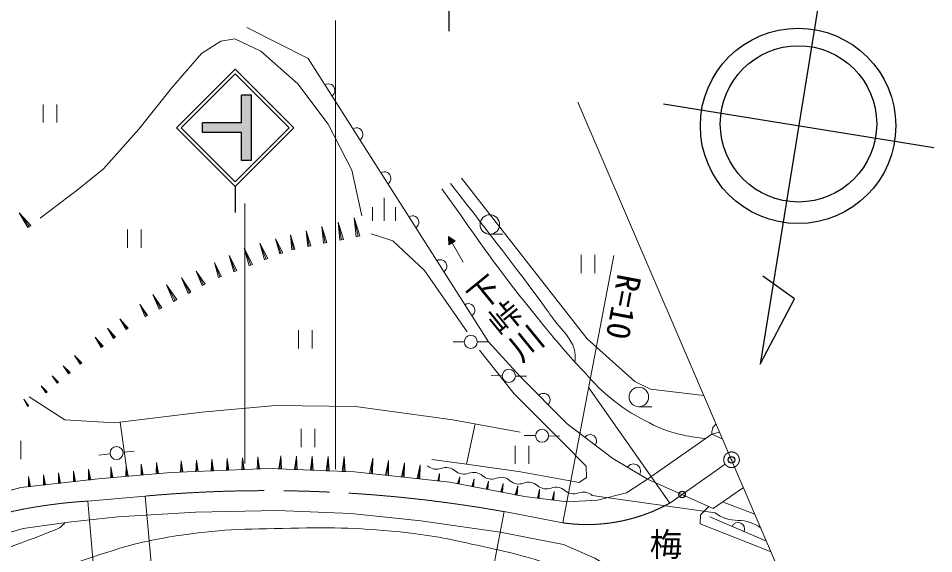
# Model space of a CAD drawing. Units: millimetres, scale not verified. Extents: x 40000 to 680000, y 20000 to 380000.
# Drawn here: x 501926 to 572171, y 299832 to 340937 of the extents above; entities that cross this region are included whole.
import ezdxf
from ezdxf.enums import TextEntityAlignment as Align

# ---------------------------------------------------------------- set-up
doc = ezdxf.new("R2010")
doc.units = ezdxf.units.MM
doc.header["$LTSCALE"] = 1000
doc.header["$PDMODE"] = 32
doc.header["$PDSIZE"] = 500
doc.linetypes.add('CHAIN', pattern=[18.5, 12, -1.5, 3.5, -1.5])
for name, color, linetype, lineweight in [('M-BGD', 7, 'Continuous', 13), ('M-BMK', 2, 'CHAIN', 13), ('M-STR-HTXT', 7, 'Continuous', 13), ('M-STR-STR1', 1, 'Continuous', 13), ('M-STR-STRC', 7, 'Continuous', 25)]:
    doc.layers.add(name, color=color, linetype=linetype, lineweight=lineweight)
doc.layers.add('M-BMK-HTXT', color=7, linetype='Continuous')
doc.layers.add('M-OTRS', color=6, linetype='Continuous')
doc.styles.add('@ＭＳ ゴシック', font='')
doc.styles.add('ＭＳ ゴシック', font='')
doc.styles.get('@ＭＳ ゴシック').set_extended_font_data('@MS Gothic')
doc.styles.get('ＭＳ ゴシック').set_extended_font_data('MS Gothic')

msp = doc.modelspace()

# ---------------------------------------------------------------- hatches: boundary and pattern name
at = {"layer": 'M-STR-STRC'}
msp.add_hatch(color=256, dxfattribs=at).paths.add_polyline_path([(516064, 332907), (519064, 332907), (519064, 335032), (519814, 335032), (519814, 330032), (519064, 330032), (519064, 332157), (516064, 332157)])

# ---------------------------------------------------------------- linework, layer by layer
at = {"layer": 'M-BGD'}
for p, q in [((503838, 334327), (503838, 332927)), ((504888, 334327), (504888, 332927)), ((529989, 325399), (529989, 327149)), ((502770, 324961), (501983, 326005)), ((502875, 325040), (501983, 326005)), ((502666, 324882), (501983, 326005)), ((529114, 325399), (529114, 326449)), ((530864, 325399), (530864, 326449)), ((526734, 323940), (526463, 325283)), ((526868, 323967), (526463, 325283)), ((526599, 323913), (526463, 325283)), ((527998, 324195), (527712, 325617)), ((528140, 324224), (527712, 325617)), ((527856, 324166), (527712, 325617)), ((502875, 325040), (502666, 324882)), ((510298, 324720), (510298, 323320)), ((511348, 324720), (511348, 323320)), ((524252, 323440), (524013, 324627)), ((524370, 323464), (524013, 324627)), ((524133, 323416), (524013, 324627)), ((525485, 323688), (525230, 324953)), ((525611, 323714), (525230, 324953)), ((525358, 323663), (525230, 324953)), ((522106, 322891), (521675, 324002)), ((522217, 322934), (521675, 324002)), ((521994, 322848), (521675, 324002)), ((523034, 323195), (522810, 324306)), ((523145, 323217), (522810, 324306)), ((522923, 323172), (522810, 324306)), ((526868, 323967), (526599, 323913)), ((528140, 324224), (527856, 324166)), ((534967, 323547), (534928, 324180)), ((534928, 324180), (535458, 323832)), ((534931, 324138), (535196, 323680)), ((534936, 324054), (535164, 323661)), ((534941, 323969), (535131, 323642)), ((534947, 323885), (535098, 323623)), ((534964, 324157), (535229, 323699)), ((535458, 323832), (534967, 323547)), ((535034, 324110), (535262, 323718)), ((535105, 324064), (535294, 323737)), ((535175, 324018), (535327, 323756)), ((535246, 323971), (535360, 323775)), ((535317, 323925), (535393, 323794)), ((535387, 323878), (535425, 323813)), ((538109, 324353), (539109, 324353)), ((519771, 321986), (519270, 323278)), ((519900, 322036), (519270, 323278)), ((519642, 321936), (519270, 323278)), ((520951, 322443), (520472, 323680)), ((521075, 322491), (520472, 323680)), ((520827, 322395), (520472, 323680)), ((523145, 323217), (522923, 323172)), ((524370, 323464), (524133, 323416)), ((525611, 323714), (525358, 323663)), ((534952, 323801), (535066, 323604)), ((534957, 323716), (535033, 323585)), ((534962, 323632), (535000, 323566)), ((536066, 322218), (535213, 323690)), ((518580, 321524), (518112, 322733)), ((518701, 321571), (518112, 322733)), ((518460, 321478), (518112, 322733)), ((521075, 322491), (520827, 322395)), ((522217, 322934), (521994, 322848)), ((545118, 322766), (545118, 321366)), ((546168, 322766), (546168, 321366)), ((517406, 321069), (516970, 322195)), ((517519, 321113), (516970, 322195)), ((517294, 321026), (516970, 322195)), ((519900, 322036), (519642, 321936)), ((516149, 320477), (515567, 321535)), ((516255, 320535), (515567, 321535)), ((516043, 320419), (515567, 321535)), ((517519, 321113), (517294, 321026)), ((518701, 321571), (518460, 321478)), ((513960, 319272), (513301, 320469)), ((514079, 319338), (513301, 320469)), ((513840, 319206), (513301, 320469)), ((515061, 319878), (514441, 321005)), ((515174, 319940), (514441, 321005)), ((514949, 319816), (514441, 321005)), ((516255, 320535), (516043, 320419)), ((512844, 318659), (512249, 319741)), ((512952, 318718), (512249, 319741)), ((512736, 318599), (512249, 319741)), ((515174, 319940), (514949, 319816)), ((511752, 318057), (511239, 318989)), ((511845, 318109), (511239, 318989)), ((511659, 318006), (511239, 318989)), ((514079, 319338), (513840, 319206)), ((512952, 318718), (512736, 318599)), ((510279, 317103), (509729, 317864)), ((510355, 317158), (509729, 317864)), ((510203, 317049), (509729, 317864)), ((511845, 318109), (511659, 318006)), ((509317, 316408), (508777, 317154)), ((509391, 316462), (508777, 317154)), ((509242, 316354), (508777, 317154)), ((510355, 317158), (510203, 317049)), ((523436, 316986), (523436, 315586)), ((524486, 316986), (524486, 315586)), ((508357, 315714), (507827, 316446)), ((508430, 315767), (507827, 316446)), ((508284, 315661), (507827, 316446)), ((509391, 316462), (509242, 316354)), ((508430, 315767), (508284, 315661)), ((535284, 316091), (536150, 316091)), ((537150, 316091), (538015, 316091)), ((506729, 314442), (506229, 315036)), ((506789, 314492), (506229, 315036)), ((506670, 314392), (506229, 315036)), ((505846, 313697), (505373, 314258)), ((505902, 313745), (505373, 314258)), ((505790, 313650), (505373, 314258)), ((506789, 314492), (506670, 314392)), ((504969, 312958), (504524, 313487)), ((505022, 313003), (504524, 313487)), ((504916, 312914), (504524, 313487)), ((505902, 313745), (505790, 313650)), ((538204, 313506), (539069, 313491)), ((540069, 313474), (540934, 313459)), ((504099, 312225), (503681, 312721)), ((504148, 312267), (503681, 312721)), ((504049, 312183), (503681, 312721)), ((505022, 313003), (504916, 312914)), ((504148, 312267), (504049, 312183)), ((502686, 311161), (502350, 311691)), ((502740, 311194), (502350, 311691)), ((502633, 311127), (502350, 311691)), ((502740, 311194), (502633, 311127)), ((549544, 311117), (550544, 311117)), ((509741, 309923), (510192, 306606)), ((536317, 306699), (536983, 309800)), ((523643, 309408), (523643, 308008)), ((524693, 309408), (524693, 308008)), ((555158, 309000), (555746, 309168)), ((502124, 308497), (502124, 307097)), ((540751, 308913), (541616, 308896)), ((542616, 308876), (543481, 308859)), ((509960, 307618), (510820, 307716)), ((540052, 308124), (540052, 306724)), ((541102, 308124), (541102, 306724)), ((508107, 307405), (508966, 307504)), ((515550, 306149), (515602, 307025)), ((515637, 306152), (515602, 307025)), ((515724, 306156), (515602, 307025)), ((516725, 306196), (516777, 307083)), ((516813, 306200), (516777, 307083)), ((516901, 306203), (516777, 307083)), ((517902, 306244), (517955, 307142)), ((517991, 306247), (517955, 307142)), ((518081, 306251), (517955, 307142)), ((519081, 306291), (519135, 307200)), ((519171, 306295), (519135, 307200)), ((519262, 306298), (519135, 307200)), ((520262, 306339), (520317, 307259)), ((520354, 306342), (520317, 307259)), ((520445, 306346), (520317, 307259)), ((521929, 306345), (522068, 307335)), ((522028, 306341), (522068, 307335)), ((522128, 306337), (522068, 307335)), ((523131, 306297), (523275, 307324)), ((523234, 306293), (523275, 307324)), ((523337, 306289), (523275, 307324)), ((524340, 306249), (524489, 307313)), ((524447, 306245), (524489, 307313)), ((524554, 306240), (524489, 307313)), ((525557, 306200), (525712, 307303)), ((525667, 306196), (525712, 307303)), ((525778, 306191), (525712, 307303)), ((526781, 306151), (526941, 307292)), ((526896, 306147), (526941, 307292)), ((527010, 306142), (526941, 307292)), ((528875, 305990), (529121, 307157)), ((528993, 305977), (529121, 307157)), ((529111, 305964), (529121, 307157)), ((530102, 305858), (530339, 306988)), ((530216, 305845), (530339, 306988)), ((530330, 305833), (530339, 306988)), ((507400, 305501), (507309, 306313)), ((507481, 305510), (507309, 306313)), ((507318, 305492), (507309, 306313)), ((509020, 305660), (509029, 306495)), ((509103, 305668), (509029, 306495)), ((509186, 305675), (509029, 306495)), ((510183, 305764), (510192, 306606)), ((510266, 305771), (510192, 306606)), ((510350, 305779), (510192, 306606)), ((511346, 305868), (511356, 306716)), ((511430, 305875), (511356, 306716)), ((511515, 305883), (511356, 306716)), ((512511, 305972), (512521, 306827)), ((512596, 305979), (512521, 306827)), ((512681, 305987), (512521, 306827)), ((514377, 306102), (514429, 306967)), ((514463, 306105), (514429, 306967)), ((514550, 306109), (514429, 306967)), ((519262, 306298), (519081, 306291)), ((520445, 306346), (520262, 306339)), ((522128, 306337), (521929, 306345)), ((523337, 306289), (523131, 306297)), ((531321, 305726), (531550, 306819)), ((531431, 305714), (531550, 306819)), ((531542, 305702), (531550, 306819)), ((532532, 305596), (532754, 306651)), ((532639, 305584), (532754, 306651)), ((532746, 305573), (532754, 306651)), ((502790, 304987), (502705, 305748)), ((502866, 304995), (502705, 305748)), ((502714, 304978), (502705, 305748)), ((503939, 305115), (503852, 305889)), ((504016, 305123), (503852, 305889)), ((503861, 305106), (503852, 305889)), ((505090, 305243), (505002, 306030)), ((505168, 305252), (505002, 306030)), ((505011, 305235), (505002, 306030)), ((506243, 305372), (506154, 306171)), ((506323, 305381), (506154, 306171)), ((506163, 305363), (506154, 306171)), ((509186, 305675), (509020, 305660)), ((510350, 305779), (510183, 305764)), ((511515, 305883), (511346, 305868)), ((512681, 305987), (512511, 305972)), ((514550, 306109), (514377, 306102)), ((515724, 306156), (515550, 306149)), ((516901, 306203), (516725, 306196)), ((518081, 306251), (517902, 306244)), ((524554, 306240), (524340, 306249)), ((525778, 306191), (525557, 306200)), ((527010, 306142), (526781, 306151)), ((529111, 305964), (528875, 305990)), ((530330, 305833), (530102, 305858)), ((531542, 305702), (531321, 305726)), ((532746, 305573), (532532, 305596)), ((534121, 305425), (534237, 305979)), ((534177, 305419), (534237, 305979)), ((534233, 305413), (534237, 305979)), ((535639, 305210), (535796, 305738)), ((535693, 305199), (535796, 305738)), ((535746, 305189), (535796, 305738)), ((536732, 304999), (536902, 305567)), ((536790, 304988), (536902, 305567)), ((536848, 304977), (536902, 305567)), ((502866, 304995), (502714, 304978)), ((504016, 305123), (503861, 305106)), ((505168, 305252), (505011, 305235)), ((506323, 305381), (506163, 305363)), ((507481, 305510), (507318, 305492)), ((534233, 305413), (534121, 305425)), ((535746, 305189), (535639, 305210)), ((536848, 304977), (536732, 304999)), ((537834, 304788), (538015, 305395)), ((537896, 304776), (538015, 305395)), ((537958, 304764), (538015, 305395)), ((538944, 304574), (539137, 305222)), ((539010, 304561), (539137, 305222)), ((539076, 304549), (539137, 305222)), ((540062, 304359), (540268, 305047)), ((540133, 304346), (540268, 305047)), ((540203, 304332), (540268, 305047)), ((537958, 304764), (537834, 304788)), ((539076, 304549), (538944, 304574)), ((540203, 304332), (540062, 304359)), ((541768, 304101), (541923, 304791)), ((541838, 304092), (541923, 304791)), ((541908, 304084), (541923, 304791)), ((542897, 303963), (543044, 304618)), ((542963, 303954), (543044, 304618)), ((543029, 303946), (543044, 304618)), ((545971, 304306), (555394, 302967)), ((541908, 304084), (541768, 304101)), ((543029, 303946), (542897, 303963)), ((555959, 303802), (558456, 302859)), ((559342, 300796), (554989, 302661)), ((554989, 302661), (559342, 300796))]:
    msp.add_line(p, q, dxfattribs=at)
for points in [[(519452, 340242), (524173, 337840), (538015, 316091), (540400, 313468), (544057, 309813), (547554, 307150), (550198, 305565)], [(503613, 325596), (506571, 327832), (508467, 329378), (511172, 332415), (513675, 335562), (515994, 338231), (517467, 339188), (518553, 339354), (520540, 338415), (523375, 335894), (525712, 332802), (527516, 329268), (528289, 325771)], [(550198, 305565), (547554, 307150), (544057, 309813), (540400, 313468), (538015, 316091), (524173, 337840)], [(554537, 311983), (550430, 312451), (549242, 313058), (545571, 316316), (535936, 328656)], [(529005, 324398), (530661, 323846), (533091, 321582), (536376, 316861)], [(537315, 315453), (539980, 312101), (543743, 308356), (545498, 306540), (545535, 305693), (544958, 305300), (540458, 306119), (536317, 306699), (533667, 307058)], [(502761, 311885), (505494, 310118), (509303, 309869), (516012, 310698), (521672, 311222), (527800, 311139), (535282, 310118), (540445, 309152)], [(496262, 303320), (502124, 304912), (508060, 305575), (513636, 306072), (521173, 306375), (527730, 306113), (535032, 305326), (540774, 304222), (544033, 303824), (546379, 303946), (548597, 304498), (550198, 305565)], [(498816, 300767), (502295, 301779), (505773, 302258), (509565, 302663), (515528, 303031), (521809, 303137), (527441, 302916), (532824, 302364), (538907, 301484), (543757, 300542), (546158, 299493), (548947, 297781)], [(554926, 303457), (554278, 302804), (554259, 302123), (559690, 299986)]]:
    msp.add_lwpolyline(points, dxfattribs=at)
for centre, radius in [((538109, 325103), 750), ((536650, 316091), 500), ((539569, 313483), 500), ((549544, 311867), 750), ((542116, 308886), 500), ((509463, 307561), 500)]:
    msp.add_circle(centre, radius, dxfattribs=at)
for centre, radius, start, end in [((525725, 335402), 500, 302.47479, 122.47479), ((527872, 332027), 500, 302.47479, 122.47479), ((530020, 328653), 500, 302.47479, 122.47479), ((532168, 325278), 500, 302.47479, 122.47479), ((534316, 321904), 500, 302.47479, 122.47479), ((536463, 318529), 500, 302.47479, 122.47479), ((542229, 311641), 500, 315.01335, 135.01335), ((545806, 308482), 500, 322.71423, 142.71423), ((534020, 307340), 1028, 228.49962, 291.17978), ((534763, 305423), 1028, 48.49962, 111.17978), ((549131, 306178), 541, 331.43029, 146.66393), ((536125, 306963), 1028, 228.49962, 291.17978), ((536868, 305045), 1028, 48.49962, 111.17978), ((538231, 306585), 1028, 228.49962, 291.17978), ((538974, 304668), 1028, 48.49962, 111.17978), ((540336, 306208), 1028, 228.49962, 291.17978), ((541079, 304291), 1028, 48.49962, 111.17978), ((542441, 305831), 1028, 228.49962, 291.17978), ((543184, 303913), 1028, 48.49962, 111.17978), ((544547, 305453), 1028, 228.49962, 291.17978), ((545290, 303536), 1028, 48.49962, 111.17978), ((557149, 305319), 2934, 233.25468, 270.05353), ((557165, 301728), 500, 336.81369, 156.81369), ((557155, 299450), 2934, 53.25468, 90.05353)]:
    msp.add_arc(centre, radius, start, end, dxfattribs=at)
for points, knots in [([(535094, 328263), (538696, 323599), (539665, 322417), (542465, 318573), (542703, 318246), (542827, 318056), (543072, 317735), (543570, 317084), (543952, 316790), (544361, 316079), (544527, 315789), (544585, 315599), (544637, 315269), (544683, 314978), (544675, 314836), (544644, 314530)], [0, 0, 0, 0, 1, 1, 1, 2, 2, 2, 3, 3, 3, 4, 4, 4, 5, 5, 5, 5]), ([(534428, 327839), (537680, 323282), (538502, 322004), (541357, 318452), (542184, 317424), (542645, 316845), (543499, 315839), (544114, 315114), (544464, 314712), (545118, 314023), (545958, 313138), (546383, 312588), (547327, 311814), (548298, 311018), (548904, 310635), (550014, 310047), (550984, 309534), (551563, 309283), (552627, 309017), (553420, 308819), (553740, 308768), (554692, 308677)], [0, 0, 0, 0, 1, 1, 1, 2, 2, 2, 3, 3, 3, 4, 4, 4, 5, 5, 5, 6, 6, 6, 7, 7, 7, 7]), ([(555158, 309000), (555143, 309163), (555142, 309245), (555187, 309392), (555243, 309578), (555329, 309650), (555476, 309797)], [0, 0, 0, 0, 1, 1, 1, 2, 2, 2, 2]), ([(370941, 250804), (371814, 251674), (372094, 251925), (372887, 252582), (374057, 253551), (374755, 254063), (376089, 254791), (378013, 255841), (379188, 256242), (381224, 257054), (383219, 257851), (384363, 258244), (386433, 258821), (389231, 259602), (390829, 259927), (393666, 260551), (400243, 261998), (403952, 262697), (410575, 263915), (414478, 264632), (416656, 265112), (420597, 265571), (423482, 265908), (425109, 266007), (428010, 266151), (431177, 266309), (432958, 266191), (436126, 266317), (440205, 266479), (442495, 266537), (446562, 266896), (449096, 267121), (450544, 267150), (453022, 267725), (454297, 268021), (455041, 268171), (456210, 268760), (459117, 270223), (460467, 271534), (463292, 273150), (465351, 274328), (466718, 274587), (468758, 275800), (471708, 277554), (473481, 278443), (476005, 280769), (478236, 282826), (479116, 284341), (481223, 286525), (484472, 289893), (486213, 291909), (489919, 294766), (492133, 296473), (493684, 296971), (496172, 298245), (499237, 299814), (501175, 300201), (504358, 301516), (504661, 301642), (504871, 301646), (505131, 301847), (505294, 301974), (505362, 302040), (505504, 302221)], [0, 0, 0, 0, 1, 1, 1, 2, 2, 2, 3, 3, 3, 4, 4, 4, 5, 5, 5, 6, 6, 6, 7, 7, 7, 8, 8, 8, 9, 9, 9, 10, 10, 10, 11, 11, 11, 12, 12, 12, 13, 13, 13, 14, 14, 14, 15, 15, 15, 16, 16, 16, 17, 17, 17, 18, 18, 18, 19, 19, 19, 20, 20, 20, 21, 21, 21, 21]), ([(455863, 266152), (459248, 268367), (460194, 269024), (463110, 270624), (465305, 271828), (466610, 272358), (468825, 273523), (471803, 275089), (473645, 275688), (476417, 277595), (477523, 278356), (478166, 278780), (479095, 279748), (480409, 281118), (480794, 282186), (482077, 283586), (483890, 285565), (484959, 286640), (487018, 288362), (489348, 290309), (490679, 291396), (493258, 293000), (495949, 294674), (497559, 295452), (500436, 296782), (503608, 298248), (505476, 298879), (508801, 299957), (510565, 300529), (511584, 300771), (513411, 301089), (516800, 301678), (518751, 301705), (522190, 301779), (525717, 301855), (527707, 301847), (531218, 301503), (533549, 301275), (534837, 300978), (537126, 300481), (539685, 299926), (541140, 299623), (543586, 298687), (545843, 297823), (546660, 297389), (549163, 296009)], [0, 0, 0, 0, 1, 1, 1, 2, 2, 2, 3, 3, 3, 4, 4, 4, 5, 5, 5, 6, 6, 6, 7, 7, 7, 8, 8, 8, 9, 9, 9, 10, 10, 10, 11, 11, 11, 12, 12, 12, 13, 13, 13, 14, 14, 14, 15, 15, 15, 15])]:
    msp.add_open_spline(points, degree=3, knots=knots, dxfattribs=at)
at = {"layer": 'M-BMK'}
for p, q in [((556167, 306700), (551919, 303715)), ((507260, 303869), (511670, 304255)), ((539207, 303060), (543724, 302200))]:
    msp.add_line(p, q, dxfattribs=at)
msp.add_circle((556658, 307045), 600, dxfattribs=at)
for centre, radius, start, end in [((520973, 200741), 103932, 79.89588, 95.1356), ((509546, 265524), 38413, 93.41292, 132.12783), ((545564, 315166), 13096, 261.91974, 299.02646)]:
    msp.add_arc(centre, radius, start, end, dxfattribs=at)
at = {"layer": 'M-OTRS'}
for p in [(556658, 307045), (552862, 304377)]:
    msp.add_point(p, dxfattribs=at)
at = {"layer": 'M-STR-HTXT', "lineweight": 25}
for p, q in [((564123, 346983), (558844, 314378)), ((572171, 330991), (551441, 334347)), ((561486, 319392), (559053, 321150)), ((558844, 314378), (561486, 319392))]:
    msp.add_line(p, q, dxfattribs=at)
at = {"layer": 'M-STR-HTXT'}
for p, q in [((526265, 306334), (526265, 340777)), ((567023, 282913), (544870, 334490)), ((519308, 306769), (519308, 326708)), ((543724, 302200), (547632, 322719)), ((551919, 303715), (545699, 312567)), ((511670, 304255), (514203, 275289)), ((507260, 303869), (509792, 274903)), ((539207, 303060), (533534, 273283))]:
    msp.add_line(p, q, dxfattribs=at)
at = {"layer": 'M-STR-HTXT', "lineweight": 25}
for centre, radius in [((561764, 332676), 7500), ((561798, 332831), 6000)]:
    msp.add_circle(centre, radius, dxfattribs=at)
at = {"layer": 'M-STR-STR1'}
for p, q in [((550198, 305565), (555158, 309000)), ((555983, 308617), (555158, 309000)), ((550198, 305565), (555252, 303312)), ((555252, 303312), (557571, 304919))]:
    msp.add_line(p, q, dxfattribs=at)
at = {"layer": 'M-STR-STRC'}
for p, q in [((534955, 348323), (534955, 339940)), ((514065, 332533), (518565, 337033)), ((514419, 332533), (518565, 336679)), ((523065, 332532), (518565, 337033)), ((522712, 332532), (518565, 336679)), ((519814, 335032), (519064, 335032)), ((519064, 332907), (519064, 335032)), ((519814, 330032), (519814, 335032)), ((514065, 332533), (518565, 328032)), ((514419, 332533), (518565, 328386)), ((516064, 332157), (516064, 332907)), ((519064, 332907), (516064, 332907)), ((518565, 328386), (522712, 332532)), ((518565, 328032), (523065, 332532)), ((519064, 332157), (516064, 332157)), ((519064, 330032), (519064, 332157)), ((519814, 330032), (519064, 330032)), ((518565, 328032), (518565, 326032))]:
    msp.add_line(p, q, dxfattribs=at)

# ---------------------------------------------------------------- texts
at = {"layer": 'M-BMK-HTXT', "style": '@ＭＳ ゴシック'}
msp.add_text('下峠川', height=1833, rotation=309.222, dxfattribs=at).set_placement((538119, 317020), align=Align.BOTTOM_CENTER)
msp.add_text('梅の木原橋', height=1833, rotation=270, dxfattribs=at).set_placement((552507, 295576), align=Align.TOP_CENTER)
at = {"layer": 'M-STR-HTXT', "style": 'ＭＳ ゴシック'}
msp.add_text('R=10', height=1833, rotation=259.215, dxfattribs=at).set_placement((546932, 319044), align=Align.BOTTOM_CENTER)

doc.saveas('drawing.dxf')
